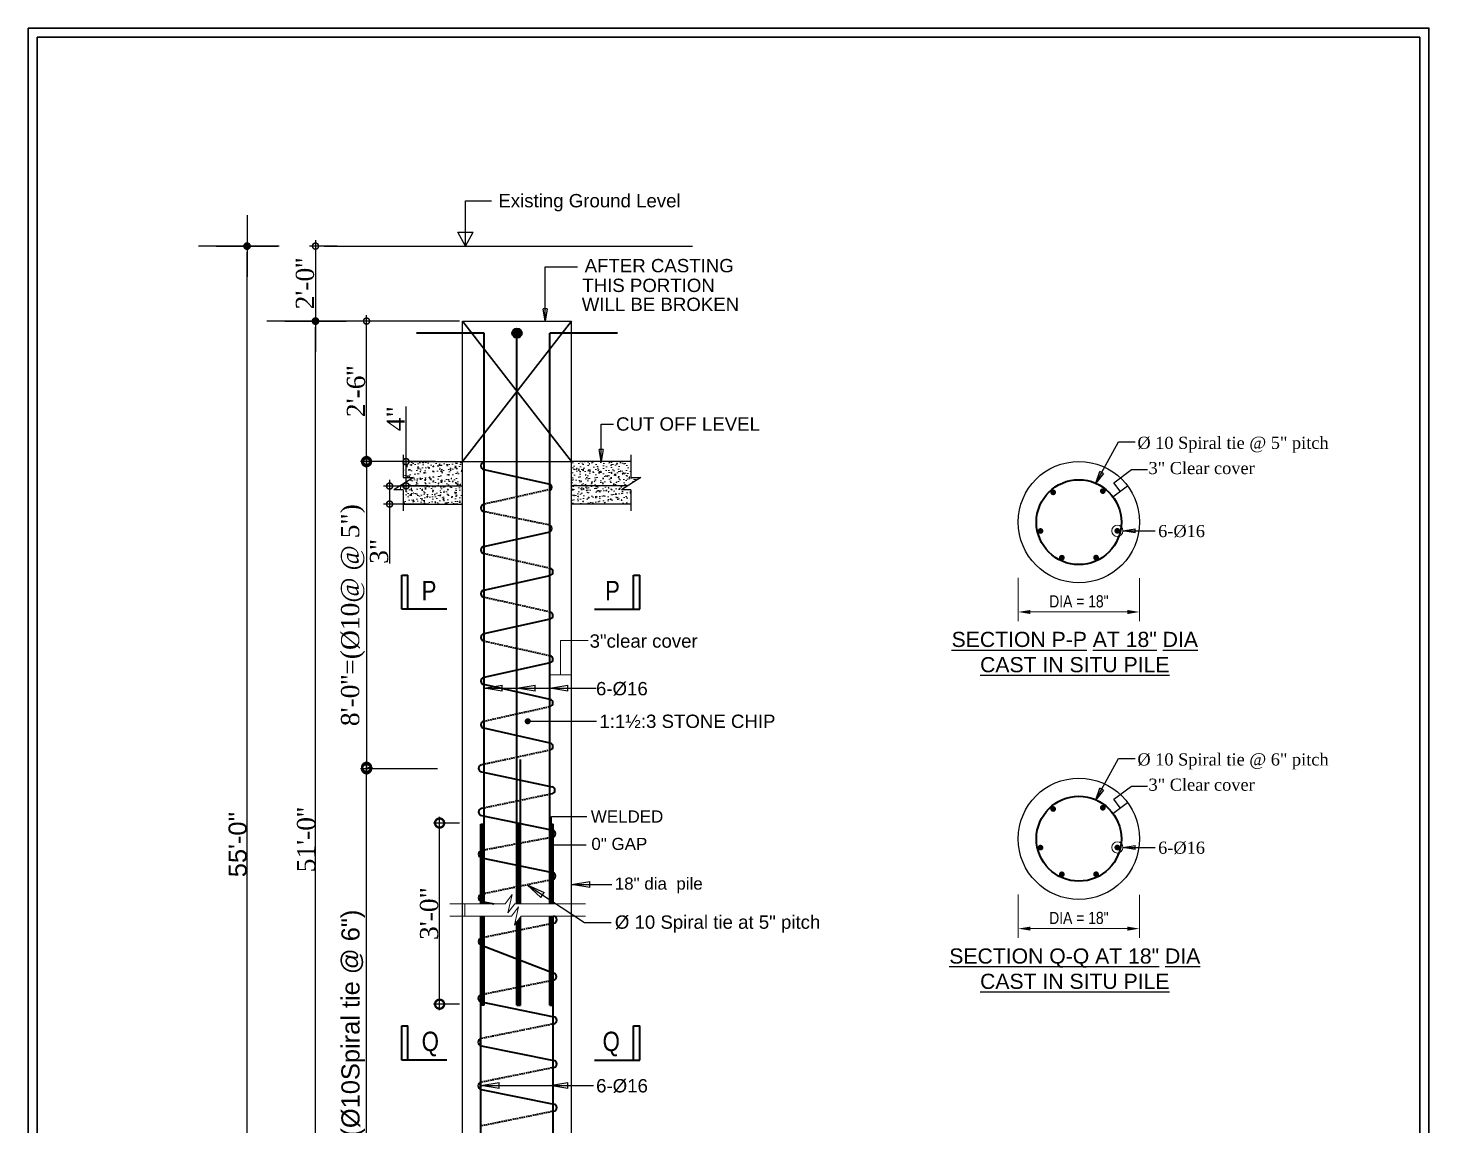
# Model space of a CAD drawing. Header units: inches. Extents: x -159432 to -126829, y -44881 to -40109.
# Drawn here: x -145300.4 to -145069.4, y -42478.7 to -42297.7 of the extents above; entities that cross this region are included whole.
import ezdxf

# ---------------------------------------------------------------- set-up
doc = ezdxf.new("R2010")
doc.units = ezdxf.units.IN
doc.header["$LTSCALE"] = 10
doc.header["$MEASUREMENT"] = 0
doc.header["$PDMODE"] = 34
doc.linetypes.add('DASHED2', pattern=[0.375, 0.25, -0.125])
doc.layers.get('0').update_dxf_attribs({"color": 140, "lineweight": 25})
doc.layers.get('Defpoints').update_dxf_attribs({"lineweight": 25})
for name, color, linetype, lineweight in [('DIM', 6, 'Continuous', 25), ('DIM-161', 7, 'Continuous', 13), ('H', 8, 'Continuous', 15), ('hatch', 141, 'Continuous', 30), ('line', 134, 'Continuous', 30), ('R', 1, 'Continuous', 30), ('rod', 167, 'Continuous', 30), ('TEXT', 6, 'Continuous', 25), ('win', 143, 'Continuous', 25), ('WIN-4', 4, 'Continuous', 13)]:
    doc.layers.add(name, color=color, linetype=linetype, lineweight=lineweight)
doc.styles.add('1-8', font='arial.ttf')
doc.styles.add('3-4', font='ARIALN.TTF')
doc.styles.add('Arial', font='times.ttf', dxfattribs={"height": 8})
doc.styles.add('ROMANS', font='romant.shx', dxfattribs={"height": 8})
doc.dimstyles.new('1-2', dxfattribs={"dimtxt": 1.5, "dimasz": 2, "dimexe": 1, "dimexo": 0.5, "dimgap": 0.2, "dimtad": 1, "dimdec": 3, "dimzin": 3, "dimdsep": 46, "dimlunit": 4, "dimtxsty": 'Arial', "dimblk": 'DOTSMALL', "dimcen": 0, "dimdle": 1, "dimclrd": 83, "dimclre": 83, "dimclrt": 154, "dimadec": 0, "dimazin": 1, "dimtfac": 1, "dimtdec": 3, "dimtofl": 0, "dimtmove": 0, "dimatfit": 3, "dimldrblk": 'CLOSED', "dimfxl": 1, "dimfrac": 2, "dimtolj": 1, "dimtzin": 0, "dimlwd": -1, "dimarcsym": 0})
doc.dimstyles.new('3-4', dxfattribs={"dimtxt": 1.5, "dimasz": 1.25, "dimexe": 1.5, "dimexo": 1, "dimgap": 0.5, "dimtad": 1, "dimdec": 4, "dimzin": 3, "dimdsep": 46, "dimlunit": 4, "dimtxsty": '3-4', "dimcen": 1, "dimdle": 4, "dimclrd": 161, "dimclre": 161, "dimclrt": 161, "dimadec": 0, "dimazin": 0, "dimtfac": 0.5, "dimtdec": 4, "dimtofl": 0, "dimtmove": 2, "dimatfit": 3, "dimfxl": 1, "dimfrac": 1, "dimtolj": 1, "dimtzin": 0, "dimlwd": 0, "dimlwe": 0, "dimarcsym": 0})
doc.dimstyles.new('STANDARD$0', dxfattribs={"dimscale": 0, "dimtxt": 12, "dimasz": 1, "dimexe": 8, "dimexo": 4, "dimgap": 0, "dimtad": 1, "dimdec": 1, "dimzin": 0, "dimdsep": 46, "dimlunit": 4, "dimtxsty": 'ROMANS', "dimblk": 'DIM', "dimcen": 1, "dimclrd": 256, "dimclrt": 256, "dimadec": 0, "dimazin": 0, "dimtfac": 0.125, "dimtdec": 1, "dimtix": 1, "dimtmove": 2, "dimatfit": 3, "dimldrblk": 'ARCHTICK', "dimfxl": 8, "dimfrac": 2, "dimtolj": 1, "dimtzin": 0, "dimlwd": -1, "dimarcsym": 0})
pattern_1 = [(50, (-3565.624, -417.0999), (1.793150457, -0.156880337), [0.1875, -2.0625]), (355, (-3565.624, -417.1), (-0.346878334, 1.880480334), [0.15, -1.65]), (100.4514, (-3565.4746, -417.113), (1.446273454, 1.723598855), [0.159350475, -1.75285528]), (46.1842, (-3565.624, -416.6), (2.66810262, -0.413797536), [0.28125, -3.09375]), (96.6356, (-3565.4017, -416.6344), (2.336656764, 2.435294677), [0.23902572, -2.6292825]), (351.1842, (-3565.624, -416.6), (2.336654863, 2.4352965), [0.225, -2.475]), (21, (-3565.374, -416.7249), (1.49226763, -1.006547227), [0.1875, -2.0625]), (326, (-3565.374, -416.725), (0.60828833, 1.812875113), [0.15, -1.65]), (71.4514, (-3565.2497, -416.8088), (2.100556571, 0.806326242), [0.159350475, -1.75285528]), (37.5, (-3565.62405, -417.0999), (0.0303996383, 0.8322346346), [0, -1.63, 0, -1.675, 0, -1.65625]), (7.5, (-3565.62405, -417.0999), (0.6576738436, 0.9860292797), [0, -0.955, 0, -1.5925, 0, -0.63125]), (327.5, (-3566.18155, -417.0999), (1.3345560904, -0.0563871793), [0, -0.625, 0, -1.95, 0, -2.5875]), (317.5, (-3566.4315, -417.0999), (1.457965423, 0.250262456), [0, -0.8125, 0, -1.295, 0, -1.8375])]

# ---------------------------------------------------------------- blocks, each defined once
blk = doc.blocks.new('_DotSmall')
at = {"color": 0, "linetype": 'ByBlock', "const_width": 0.5}
blk.add_lwpolyline([(-0.0625, 0, 1), (0.0625, 0, 1)], format="xyb", close=True, dxfattribs=at)
blk = doc.blocks.new('*D133')
at = {"layer": 'Defpoints', "color": 0, "ltscale": 10}
for p in [(-145244.89, -42419.59), (-145244.61, -42419.59), (-145237.43, -42517.03)]:
    blk.add_point(p, dxfattribs=at)
at = {"layer": 'TEXT', "color": 5, "ltscale": 10}
blk.add_line((-145244.61, -42518.03), (-145244.61, -42418.59), dxfattribs=at)
at = {"layer": 'TEXT', "color": 5, "lineweight": -2, "ltscale": 10}
for p, q in [((-145244.39, -42419.59), (-145243.61, -42419.59)), ((-145237.93, -42517.03), (-145245.61, -42517.03))]:
    blk.add_line(p, q, dxfattribs=at)
at = {"layer": 'TEXT', "color": 5, "ltscale": 10, "xscale": 3, "yscale": 3, "zscale": 3}
for p, rotation in [((-145244.61, -42419.59), 90), ((-145244.61, -42517.03), 270)]:
    blk.add_blockref('_DotSmall', p, dxfattribs=dict(at, rotation=rotation))
at = {"layer": 'TEXT', "color": 5, "ltscale": 10, "insert": (-145246.81, -42468.31), "char_height": 8, "attachment_point": 5, "rotation": 90, "style": 'Arial'}
blk.add_mtext('\\A1;{\\H0.375x;\\C256;41\\fArial|b0|i0|c238|p34;\'-\\fArial|b0|i0|c0|p34;6\\fArial|b0|i0|c238|p34;\'\'=(%%C10Spiral tie @ \\fArial|b0|i0|c0|p34;6\\fArial|b0|i0|c238|p34;")}', dxfattribs=at)
blk = doc.blocks.new('_Closed')
at = {"layer": 'win', "color": 0, "lineweight": -2}
for p, q in [((-1, 0.167), (0, 0)), ((-1, 0.167), (-1, -0.167)), ((0, 0), (-1, -0.167)), ((0, 0), (-1, 0))]:
    blk.add_line(p, q, dxfattribs=at)
blk = doc.blocks.new('DOT')
blk.add_line((-0.5, 0), (-1, 0))
at = {"const_width": 0.5}
blk.add_lwpolyline([(-0.25, 0, 1), (0.25, 0, 1)], format="xyb", close=True, dxfattribs=at)
blk = doc.blocks.new('*D135')
at = {"layer": 'Defpoints', "color": 0, "ltscale": 10}
for p in [(-145232.56, -42428.77), (-145228.78, -42428.77), (-145228.8, -42458.64)]:
    blk.add_point(p, dxfattribs=at)
at = {"layer": 'TEXT', "color": 5, "ltscale": 10}
blk.add_line((-145232.56, -42459.64), (-145232.56, -42427.77), dxfattribs=at)
at = {"layer": 'TEXT', "color": 5, "lineweight": -2, "ltscale": 10}
for p, q in [((-145229.28, -42428.77), (-145233.56, -42428.77)), ((-145229.3, -42458.64), (-145233.56, -42458.64))]:
    blk.add_line(p, q, dxfattribs=at)
at = {"layer": 'TEXT', "color": 5, "ltscale": 10, "xscale": 3, "yscale": 3, "zscale": 3}
for p, rotation in [((-145232.56, -42428.77), 90), ((-145232.56, -42458.64), 270)]:
    blk.add_blockref('_DotSmall', p, dxfattribs=dict(at, rotation=rotation))
at = {"layer": 'TEXT', "color": 5, "ltscale": 10, "insert": (-145234.28, -42443.7), "char_height": 8, "attachment_point": 5, "rotation": 90, "style": 'Arial'}
blk.add_mtext('\\A1;{\\H0.375x;3\'-0"}', dxfattribs=at)
blk = doc.blocks.new('*D116')
at = {"layer": 'Defpoints', "color": 0, "ltscale": 10}
for p in [(-145137.13, -42387.36), (-145117.13, -42387.41), (-145117.13, -42393.97)]:
    blk.add_point(p, dxfattribs=at)
at = {"layer": 'TEXT', "color": 5, "lineweight": 0, "ltscale": 10}
for p, q in [((-145137.13, -42388.36), (-145137.13, -42395.47)), ((-145117.13, -42388.41), (-145117.13, -42395.47)), ((-145135.13, -42393.97), (-145119.13, -42393.97))]:
    blk.add_line(p, q, dxfattribs=at)
at = {"layer": 'TEXT', "color": 5, "ltscale": 10}
for points in [[(-145135.13, -42393.64), (-145135.13, -42394.31), (-145137.13, -42393.97)], [(-145119.13, -42393.64), (-145119.13, -42394.31), (-145117.13, -42393.97)]]:
    blk.add_solid(points, dxfattribs=at)
at = {"layer": 'TEXT', "color": 5, "ltscale": 10, "insert": (-145127.13, -42392.23), "char_height": 1.5, "attachment_point": 5, "style": '3-4'}
blk.add_mtext('\\A1;{\\H1.333x;DIA = 18"}', dxfattribs=at)
blk = doc.blocks.new('DIM')
at = {"layer": 'DIM'}
for p, q in [((0, 5.08), (0, -5.08)), ((5.08, 0), (-5.08, 0))]:
    blk.add_line(p, q, dxfattribs=at)
at = {"layer": 'DIM', "const_width": 0.64}
blk.add_lwpolyline([(-0.32, 0, 1), (0.32, 0, 1)], format="xyb", close=True, dxfattribs=at)
blk = doc.blocks.new('*D117')
at = {"layer": 'Defpoints', "color": 0, "ltscale": 10}
for p in [(-145253.03, -42346.01), (-145228.8, -42346.01), (-145244.07, -42517.03)]:
    blk.add_point(p, dxfattribs=at)
at = {"layer": 'TEXT', "color": 0, "lineweight": -2, "ltscale": 10}
for p, q in [((-145232.8, -42346.01), (-145261.03, -42346.01)), ((-145248.07, -42517.03), (-145261.03, -42517.03))]:
    blk.add_line(p, q, dxfattribs=at)
at = {"layer": 'TEXT', "ltscale": 10}
blk.add_line((-145253.03, -42516.03), (-145253.03, -42347.01), dxfattribs=at)
for p, rotation in [((-145253.03, -42346.01), 90), ((-145253.03, -42517.03), 270)]:
    blk.add_blockref('DIM', p, dxfattribs=dict(at, rotation=rotation))
at = {"layer": 'TEXT', "ltscale": 10, "insert": (-145254.56, -42431.52), "char_height": 8, "attachment_point": 5, "rotation": 90, "style": 'ROMANS'}
blk.add_mtext("\\A1;{\\fTimes New Roman|b0|i0|c0|p18;\\H0.375x;51\\fTimes New Roman|b0|i0|c238|p18;'-0''}", dxfattribs=at)
blk = doc.blocks.new('_ArchTick')
at = {"color": 0, "linetype": 'ByBlock', "const_width": 0.15}
blk.add_lwpolyline([(-0.5, -0.5), (0.5, 0.5)], dxfattribs=at)
blk = doc.blocks.new('*D118')
at = {"layer": 'Defpoints', "color": 0, "ltscale": 10}
for p in [(-145238.56, -42369.18), (-145244.61, -42419.82), (-145232.42, -42419.82)]:
    blk.add_point(p, dxfattribs=at)
at = {"layer": 'TEXT', "color": 5, "lineweight": -2, "ltscale": 10}
for p, q in [((-145239.06, -42369.18), (-145245.61, -42369.18)), ((-145232.92, -42419.82), (-145245.61, -42419.82))]:
    blk.add_line(p, q, dxfattribs=at)
at = {"layer": 'TEXT', "color": 5, "ltscale": 10}
blk.add_line((-145244.61, -42368.18), (-145244.61, -42420.82), dxfattribs=at)
at = {"layer": 'TEXT', "color": 5, "ltscale": 10, "xscale": 3, "yscale": 3, "zscale": 3}
for p, rotation in [((-145244.61, -42369.18), 90), ((-145244.61, -42419.82), 270)]:
    blk.add_blockref('_DotSmall', p, dxfattribs=dict(at, rotation=rotation))
at = {"layer": 'TEXT', "color": 5, "ltscale": 10, "insert": (-145246.83, -42394.5), "char_height": 8, "attachment_point": 5, "rotation": 90, "style": 'Arial'}
blk.add_mtext('\\A1;{\\H0.375x;\\C256;8\'-0\'\'=(%%C10@ @ 5")}', dxfattribs=at)
blk = doc.blocks.new('*D120')
at = {"layer": 'Defpoints', "color": 0, "ltscale": 10}
for p in [(-145238.1, -42369.18), (-145232.74, -42369.18), (-145233.94, -42373.18)]:
    blk.add_point(p, dxfattribs=at)
at = {"layer": 'TEXT', "color": 5, "ltscale": 10}
for p, q in [((-145238.1, -42369.18), (-145238.1, -42360.07)), ((-145238.1, -42374.18), (-145238.1, -42369.18))]:
    blk.add_line(p, q, dxfattribs=at)
at = {"layer": 'TEXT', "color": 5, "lineweight": -2, "ltscale": 10}
for p, q in [((-145233.24, -42369.18), (-145239.1, -42369.18)), ((-145234.44, -42373.18), (-145239.1, -42373.18))]:
    blk.add_line(p, q, dxfattribs=at)
at = {"layer": 'TEXT', "color": 5, "ltscale": 10, "xscale": 2, "yscale": 2, "zscale": 2}
for p, rotation in [((-145238.1, -42369.18), 90), ((-145238.1, -42373.18), 270)]:
    blk.add_blockref('_DotSmall', p, dxfattribs=dict(at, rotation=rotation))
at = {"layer": 'TEXT', "color": 5, "ltscale": 10, "insert": (-145239.8, -42362.1), "char_height": 8, "attachment_point": 5, "rotation": 90, "style": 'Arial'}
blk.add_mtext('\\A1;{\\H0.375x;\\C256;4"}', dxfattribs=at)
blk = doc.blocks.new('*D121')
at = {"layer": 'Defpoints', "color": 0, "ltscale": 10}
for p in [(-145233.76, -42373.21), (-145240.81, -42376.18), (-145233.76, -42376.18)]:
    blk.add_point(p, dxfattribs=at)
at = {"layer": 'TEXT', "color": 5, "ltscale": 10}
for p, q in [((-145240.81, -42372.21), (-145240.81, -42376.18)), ((-145240.81, -42376.18), (-145240.81, -42385.96))]:
    blk.add_line(p, q, dxfattribs=at)
at = {"layer": 'TEXT', "color": 5, "lineweight": -2, "ltscale": 10}
for p, q in [((-145234.26, -42373.21), (-145241.81, -42373.21)), ((-145234.26, -42376.18), (-145241.81, -42376.18))]:
    blk.add_line(p, q, dxfattribs=at)
at = {"layer": 'TEXT', "color": 5, "ltscale": 10, "xscale": 2, "yscale": 2, "zscale": 2}
for p, rotation in [((-145240.81, -42373.21), 90), ((-145240.81, -42376.18), 270)]:
    blk.add_blockref('_DotSmall', p, dxfattribs=dict(at, rotation=rotation))
at = {"layer": 'TEXT', "color": 5, "ltscale": 10, "insert": (-145242.54, -42383.98), "char_height": 8, "attachment_point": 5, "rotation": 90, "style": 'Arial'}
blk.add_mtext('\\A1;{\\H0.375x;\\C256;3"}', dxfattribs=at)
blk = doc.blocks.new('*D122')
at = {"layer": 'Defpoints', "color": 0, "ltscale": 10}
for p in [(-145248.95, -42333.65), (-145253.03, -42346.01), (-145228.8, -42346.01)]:
    blk.add_point(p, dxfattribs=at)
at = {"layer": 'TEXT', "color": 5, "ltscale": 10}
blk.add_line((-145253.03, -42332.65), (-145253.03, -42347.01), dxfattribs=at)
at = {"layer": 'TEXT', "color": 5, "lineweight": -2, "ltscale": 10}
for p, q in [((-145249.45, -42333.65), (-145254.03, -42333.65)), ((-145229.3, -42346.01), (-145254.03, -42346.01))]:
    blk.add_line(p, q, dxfattribs=at)
at = {"layer": 'TEXT', "color": 5, "ltscale": 10, "xscale": 2, "yscale": 2, "zscale": 2}
for p, rotation in [((-145253.03, -42333.65), 90), ((-145253.03, -42346.01), 270)]:
    blk.add_blockref('_DotSmall', p, dxfattribs=dict(at, rotation=rotation))
at = {"layer": 'TEXT', "color": 5, "ltscale": 10, "insert": (-145254.76, -42339.83), "char_height": 8, "attachment_point": 5, "rotation": 90, "style": 'Arial'}
blk.add_mtext("\\A1;{\\H0.375x;\\C256;2'-0''}", dxfattribs=at)
blk = doc.blocks.new('*D123')
at = {"layer": 'Defpoints', "color": 0, "ltscale": 10}
for p in [(-145264.32, -42333.65), (-145255.03, -42333.65), (-145255.03, -42530.97)]:
    blk.add_point(p, dxfattribs=at)
at = {"layer": 'TEXT', "color": 0, "lineweight": -2, "ltscale": 10}
for p, q in [((-145259.03, -42333.65), (-145272.32, -42333.65)), ((-145259.03, -42530.97), (-145272.32, -42530.97))]:
    blk.add_line(p, q, dxfattribs=at)
at = {"layer": 'TEXT', "ltscale": 10}
blk.add_line((-145264.32, -42529.97), (-145264.32, -42334.65), dxfattribs=at)
for p, rotation in [((-145264.32, -42333.65), 90), ((-145264.32, -42530.97), 270)]:
    blk.add_blockref('DIM', p, dxfattribs=dict(at, rotation=rotation))
at = {"layer": 'TEXT', "ltscale": 10, "insert": (-145265.85, -42432.31), "char_height": 8, "attachment_point": 5, "rotation": 90, "style": 'ROMANS'}
blk.add_mtext("\\A1;{\\fArial|b0|i0|c0|p34;\\H0.375x;55\\fArial|b0|i0|c238|p34;'-0''}", dxfattribs=at)
blk = doc.blocks.new('*D124')
at = {"layer": 'Defpoints', "color": 0, "ltscale": 10}
for p in [(-145244.61, -42346.01), (-145228.8, -42346.01), (-145238.56, -42369.18)]:
    blk.add_point(p, dxfattribs=at)
at = {"layer": 'TEXT', "color": 5, "lineweight": -2, "ltscale": 10}
for p, q in [((-145229.3, -42346.01), (-145245.61, -42346.01)), ((-145239.06, -42369.18), (-145245.61, -42369.18))]:
    blk.add_line(p, q, dxfattribs=at)
at = {"layer": 'TEXT', "color": 5, "ltscale": 10}
blk.add_line((-145244.61, -42370.18), (-145244.61, -42345.01), dxfattribs=at)
at = {"layer": 'TEXT', "color": 5, "ltscale": 10, "xscale": 2, "yscale": 2, "zscale": 2}
for p, rotation in [((-145244.61, -42346.01), 90), ((-145244.61, -42369.18), 270)]:
    blk.add_blockref('_DotSmall', p, dxfattribs=dict(at, rotation=rotation))
at = {"layer": 'TEXT', "color": 5, "ltscale": 10, "insert": (-145246.34, -42357.6), "char_height": 8, "attachment_point": 5, "rotation": 90, "style": 'Arial'}
blk.add_mtext("\\A1;{\\H0.375x;\\C256;2'-6''}", dxfattribs=at)
blk = doc.blocks.new('*D152')
at = {"layer": 'Defpoints', "color": 0, "ltscale": 10}
for p in [(-145137.13, -42439.56), (-145117.13, -42439.61), (-145117.13, -42446.18)]:
    blk.add_point(p, dxfattribs=at)
at = {"layer": 'TEXT', "color": 5, "lineweight": 0, "ltscale": 10}
for p, q in [((-145137.13, -42440.56), (-145137.13, -42447.68)), ((-145117.13, -42440.61), (-145117.13, -42447.68)), ((-145135.13, -42446.18), (-145119.13, -42446.18))]:
    blk.add_line(p, q, dxfattribs=at)
at = {"layer": 'TEXT', "color": 5, "ltscale": 10}
for points in [[(-145135.13, -42445.85), (-145135.13, -42446.51), (-145137.13, -42446.18)], [(-145119.13, -42445.85), (-145119.13, -42446.51), (-145117.13, -42446.18)]]:
    blk.add_solid(points, dxfattribs=at)
at = {"layer": 'TEXT', "color": 5, "ltscale": 10, "insert": (-145127.13, -42444.43), "char_height": 1.5, "attachment_point": 5, "style": '3-4'}
blk.add_mtext('\\A1;{\\H1.333x;DIA = 18"}', dxfattribs=at)

msp = doc.modelspace()

# ---------------------------------------------------------------- hatches: boundary and pattern name
at = {"layer": 'DIM-161', "lineweight": 0, "ltscale": 10}
h = msp.add_hatch(dxfattribs=at)
h.set_pattern_fill('AR-CONC', color=256, scale=0.25, style=0)
h.set_pattern_definition(pattern_1)
h.paths.add_polyline_path([(-145228.79855, -42373.17902), (-145228.79855, -42369.17902), (-145238.5568, -42369.17902), (-145238.5568, -42371.77174), (-145236.88967, -42371.77174), (-145239.08177, -42373.17902)])
h = msp.add_hatch(dxfattribs=at)
h.set_pattern_fill('AR-CONC', color=256, scale=0.25, style=0)
h.set_pattern_definition(pattern_1)
h.paths.add_polyline_path([(-145210.79855, -42369.17902), (-145210.79855, -42373.17902), (-145201.55682, -42373.17902), (-145199.36472, -42371.77174), (-145201.03185, -42371.77174), (-145201.03185, -42369.17902)])
h = msp.add_hatch(dxfattribs=at)
h.set_pattern_fill('AR-CONC', color=256, scale=0.25, style=0)
h.set_pattern_definition(pattern_1)
h.paths.add_polyline_path([(-145239.08177, -42373.17902), (-145240.08854, -42373.82534), (-145238.5568, -42373.82534), (-145238.5568, -42376.17902), (-145228.79855, -42376.17902), (-145228.79855, -42373.17902)])
h = msp.add_hatch(dxfattribs=at)
h.set_pattern_fill('AR-CONC', color=256, scale=0.25, style=0)
h.set_pattern_definition([(50, (-221063.3772, -11982.927), (1.793150457, -0.156880337), [0.1875, -2.0625]), (355, (-221063.3772, -11982.927), (-0.346878334, 1.880480334), [0.15, -1.65]), (100.4514, (-221063.2278, -11982.94), (1.446273454, 1.723598855), [0.159350475, -1.75285528]), (46.1842, (-221063.3772, -11982.427), (2.66810262, -0.413797536), [0.28125, -3.09375]), (96.6356, (-221063.1548, -11982.4614), (2.33665676, 2.43529468), [0.23902572, -2.6292825]), (351.1842, (-221063.3772, -11982.427), (2.33665486, 2.4352965), [0.225, -2.475]), (21, (-221063.1272, -11982.552), (1.49226763, -1.006547227), [0.1875, -2.0625]), (326, (-221063.1272, -11982.552), (0.60828833, 1.812875113), [0.15, -1.65]), (71.4514, (-221063.0028, -11982.6358), (2.10055657, 0.80632624), [0.159350475, -1.75285528]), (37.5, (-221063.3772, -11982.92695), (0.0303996383, 0.8322346346), [0, -1.63, 0, -1.675, 0, -1.65625]), (7.5, (-221063.3772, -11982.92695), (0.657673844, 0.98602928), [0, -0.955, 0, -1.5925, 0, -0.63125]), (327.5, (-221063.9347, -11982.92695), (1.3345560904, -0.0563871793), [0, -0.625, 0, -1.95, 0, -2.5875]), (317.5, (-221064.1847, -11982.927), (1.457965423, 0.250262456), [0, -0.8125, 0, -1.295, 0, -1.8375])])
h.paths.add_polyline_path([(-145201.03185, -42376.17902), (-145201.03185, -42373.82534), (-145202.56359, -42373.82534), (-145201.55682, -42373.17902), (-145210.79855, -42373.17902), (-145210.79855, -42376.17902)])
at = {"layer": 'H'}
h = msp.add_hatch(dxfattribs=at)
h.set_pattern_fill('ANSI31', color=256, style=0)
h.set_pattern_definition([(135, (-77934.62919, -15255.11938), (0.08838834765, 0.08838834765), [])])
h.paths.add_polyline_path([(-145225.74926, -42431.12748), (-145225.19855, -42431.02384), (-145225.19855, -42437.0327), (-145225.74926, -42436.92906)])
h.paths.add_polyline_path([(-145225.74926, -42429.72612), (-145225.19855, -42429.82976), (-145225.19855, -42431.02384), (-145225.74926, -42431.12748)])
h.paths.add_polyline_path([(-145225.74926, -42428.94396), (-145225.19855, -42428.94396), (-145225.19855, -42429.82976), (-145225.74926, -42429.72612)])
h.paths.add_polyline_path([(-145225.74926, -42436.92906), (-145225.19855, -42437.0327), (-145225.19855, -42438.22678), (-145225.74926, -42438.33042)])
h.paths.add_polyline_path([(-145225.74926, -42445.25847), (-145225.19855, -42445.15483), (-145225.19855, -42451.16369), (-145225.74926, -42451.06005)])
h.paths.add_polyline_path([(-145225.74926, -42451.06005), (-145225.19855, -42451.16369), (-145225.19855, -42452.35777), (-145225.74926, -42452.46141)])
h.paths.add_polyline_path([(-145225.74926, -42452.46141), (-145225.19855, -42452.35777), (-145225.19855, -42458.36663), (-145225.74926, -42458.26299)])
h.paths.add_polyline_path([(-145225.19855, -42458.8141), (-145225.74926, -42458.8141), (-145225.74926, -42458.26299), (-145225.19855, -42458.36663)])
h.paths.add_polyline_path([(-145225.74926, -42442.10278), (-145225.19855, -42442.10278), (-145225.19855, -42438.22678), (-145225.74926, -42438.33042)])
h.paths.add_polyline_path([(-145225.19855, -42444.10337), (-145225.74926, -42444.10337), (-145225.74926, -42445.25847), (-145225.19855, -42445.15483)])
h = msp.add_hatch(dxfattribs=at)
h.set_pattern_fill('ANSI31', color=256, style=0)
h.set_pattern_definition([(45, (-212523.16792, -15255.11938), (-0.08838834765, 0.08838834765), [])])
h.paths.add_polyline_path([(-145219.24785, -42431.12748), (-145219.79855, -42431.02384), (-145219.79855, -42437.0327), (-145219.24785, -42436.92906)])
h.paths.add_polyline_path([(-145219.24785, -42429.72612), (-145219.79855, -42429.82976), (-145219.79855, -42431.02384), (-145219.24785, -42431.12748)])
h.paths.add_polyline_path([(-145219.24785, -42428.94396), (-145219.79855, -42428.94396), (-145219.79855, -42429.82976), (-145219.24785, -42429.72612)])
h.paths.add_polyline_path([(-145219.24785, -42436.92906), (-145219.79855, -42437.0327), (-145219.79855, -42438.22678), (-145219.24785, -42438.33042)])
h.paths.add_polyline_path([(-145219.24785, -42451.06005), (-145219.79855, -42451.16369), (-145219.79855, -42452.35777), (-145219.24785, -42452.46141)])
h.paths.add_polyline_path([(-145219.24785, -42452.46141), (-145219.79855, -42452.35777), (-145219.79855, -42458.36663), (-145219.24785, -42458.26299)])
h.paths.add_polyline_path([(-145219.79855, -42458.8141), (-145219.24785, -42458.8141), (-145219.24785, -42458.26299), (-145219.79855, -42458.36663)])
h.paths.add_polyline_path([(-145219.79855, -42442.10278), (-145219.24785, -42442.10278), (-145219.24785, -42438.33042), (-145219.79855, -42438.22678)])
h.paths.add_polyline_path([(-145219.24785, -42446.41243), (-145219.79855, -42446.52448), (-145219.79855, -42451.16369), (-145219.24785, -42451.06005)])
h = msp.add_hatch(dxfattribs=at)
h.set_pattern_fill('ANSI31', color=256, style=0)
h.set_pattern_definition([(45, (-212517.76792, -15255.11938), (-0.08838834765, 0.08838834765), [])])
h.paths.add_polyline_path([(-145213.84785, -42431.12748), (-145214.39855, -42431.02384), (-145214.39855, -42437.0327), (-145213.84785, -42436.92906)])
h.paths.add_polyline_path([(-145213.84785, -42429.72612), (-145214.39855, -42429.82976), (-145214.39855, -42431.02384), (-145213.84785, -42431.12748)])
h.paths.add_polyline_path([(-145213.84785, -42428.94396), (-145214.39855, -42428.94396), (-145214.39855, -42429.82976), (-145213.84785, -42429.72612)])
h.paths.add_polyline_path([(-145213.84785, -42436.92906), (-145214.39855, -42437.0327), (-145214.39855, -42438.22678), (-145213.84785, -42438.33042)])
h.paths.add_polyline_path([(-145213.84785, -42445.25847), (-145214.39855, -42445.15483), (-145214.39855, -42451.16369), (-145213.84785, -42451.06005)])
h.paths.add_polyline_path([(-145213.84785, -42451.06005), (-145214.39855, -42451.16369), (-145214.39855, -42452.35777), (-145213.84785, -42452.46141)])
h.paths.add_polyline_path([(-145213.84785, -42452.46141), (-145214.39855, -42452.35777), (-145214.39855, -42458.36663), (-145213.84785, -42458.26299)])
h.paths.add_polyline_path([(-145214.39855, -42458.8141), (-145213.84785, -42458.8141), (-145213.84785, -42458.26299), (-145214.39855, -42458.36663)])
h.paths.add_polyline_path([(-145214.39855, -42442.10278), (-145213.84785, -42442.10278), (-145213.84785, -42438.33042), (-145214.39855, -42438.22678)])
h.paths.add_polyline_path([(-145213.84785, -42444.10337), (-145214.39855, -42444.10337), (-145214.39855, -42445.15483), (-145213.84785, -42445.25847)])
h = msp.add_hatch(dxfattribs=at)
h.set_pattern_fill('ANSI31', color=256, style=0)
h.set_pattern_definition([(45, (-227398.95385, -11982.92695), (-0.08838834765, 0.08838834765), [])])
h.paths.add_polyline_path([(-145219.24659, -42444.29246), (-145219.79855, -42445.03012), (-145219.79855, -42446.52448), (-145219.24659, -42446.41218)])
at = {"layer": 'rod', "lineweight": 35, "ltscale": 5}
msp.add_hatch(color=256, dxfattribs=at).paths.add_polyline_path([(-145220.57139, -42348.00595, 1), (-145219.02571, -42348.00595, 1)])

# ---------------------------------------------------------------- linework, layer by layer
at = {"layer": 'DIM-161', "lineweight": 0}
for p, q in [((-145212.59855, -42404.34499), (-145212.59855, -42398.6882)), ((-145212.59855, -42398.6882), (-145208.06479, -42398.6882)), ((-145210.79855, -42404.34499), (-145214.39855, -42404.34499))]:
    msp.add_line(p, q, dxfattribs=at)
at = {"layer": 'DIM-161', "lineweight": 0, "ltscale": 10}
msp.add_line((-145228.38277, -42442.10278), (-145228.38277, -42444.10337), dxfattribs=at)
at = {"layer": 'hatch', "ltscale": 10}
for p, q in [((-145228.79855, -42369.17902), (-145210.79855, -42346.0121)), ((-145228.79855, -42346.0121), (-145210.79855, -42369.17902))]:
    msp.add_line(p, q, dxfattribs=at)
at = {"layer": 'line', "linetype": 'Continuous', "lineweight": 25, "ltscale": 0.3}
for p, q in [((-145251.59229, -42333.65036), (-145190.82707, -42333.65036)), ((-145238.5568, -42368.05715), (-145238.5568, -42371.77174)), ((-145201.03185, -42368.05715), (-145201.03185, -42371.77174)), ((-145238.5568, -42369.17902), (-145228.79855, -42369.17902)), ((-145228.79855, -42455.25148), (-145228.79855, -42369.17902)), ((-145210.79855, -42472.02713), (-145210.79855, -42369.17902)), ((-145201.04031, -42369.17902), (-145210.79855, -42369.17902)), ((-145236.88967, -42371.77174), (-145240.08854, -42373.82534)), ((-145238.5568, -42371.77174), (-145236.88967, -42371.77174)), ((-145199.36472, -42371.77174), (-145202.56359, -42373.82534)), ((-145201.03185, -42371.77174), (-145199.36472, -42371.77174)), ((-145238.5568, -42373.82534), (-145240.08854, -42373.82534)), ((-145239.08177, -42373.17902), (-145228.79855, -42373.17902)), ((-145238.5568, -42373.82534), (-145238.5568, -42377.30672)), ((-145201.55682, -42373.17902), (-145210.79855, -42373.17902)), ((-145201.03185, -42373.82534), (-145202.56359, -42373.82534)), ((-145201.03185, -42373.82534), (-145201.03185, -42377.30672)), ((-145238.5568, -42376.17902), (-145228.79855, -42376.17902)), ((-145201.04031, -42376.17902), (-145210.79855, -42376.17902)), ((-145228.79855, -42518.10916), (-145228.79855, -42455.25148)), ((-145210.79855, -42518.10916), (-145210.79855, -42455.25148))]:
    msp.add_line(p, q, dxfattribs=at)
at = {"layer": 'line', "linetype": 'Continuous', "lineweight": 25, "ltscale": 350}
for p, q in [((-145228.79855, -42346.0121), (-145210.79855, -42346.0121)), ((-145228.79855, -42369.17902), (-145228.79855, -42346.0121)), ((-145210.79855, -42369.17902), (-145210.79855, -42346.0121)), ((-145228.79855, -42369.17902), (-145210.79855, -42369.17902))]:
    msp.add_line(p, q, dxfattribs=at)
at = {"layer": 'line'}
msp.add_lwpolyline([(-145300.44193, -42297.68965), (-145300.44193, -42613.58871), (-145069.38949, -42613.58871), (-145069.38949, -42297.68965)], close=True, dxfattribs=at)
msp.add_lwpolyline([(-145070.90841, -42591.24246), (-145070.90841, -42299.20858), (-145298.923, -42299.20858), (-145298.923, -42591.24246)], dxfattribs=at)
at = {"layer": 'line', "linetype": 'Continuous', "lineweight": 25, "ltscale": 0.3}
for centre in [(-145127.12791, -42379.15685), (-145127.12791, -42431.36165)]:
    msp.add_circle(centre, 10, dxfattribs=at)
at = {"layer": 'R', "lineweight": 35, "ltscale": 0.3}
for centre in [(-145127.12791, -42379.15685), (-145127.12791, -42431.36165)]:
    msp.add_circle(centre, 7, dxfattribs=at)
at = {"layer": 'rod', "lineweight": 35, "ltscale": 5}
for p, q in [((-145225.19855, -42348.00595), (-145236.35548, -42348.00595)), ((-145225.19855, -42442.10278), (-145225.19855, -42348.00595)), ((-145219.79855, -42442.10278), (-145219.79855, -42348.77879)), ((-145214.39855, -42442.10278), (-145214.39855, -42348.00595)), ((-145203.24163, -42348.00595), (-145214.39855, -42348.00595)), ((-145225.29014, -42370.45248), (-145214.3269, -42372.88831)), ((-145225.29014, -42383.17182), (-145214.3269, -42380.73599)), ((-145225.29014, -42390.37476), (-145214.3269, -42387.93893)), ((-145214.3269, -42395.14188), (-145225.29014, -42397.57771)), ((-145214.39855, -42395.15682), (-145214.3269, -42395.14482)), ((-145214.3269, -42402.34482), (-145225.29014, -42404.78065)), ((-145214.3269, -42408.38065), (-145225.29014, -42405.94482)), ((-145214.3269, -42415.58359), (-145225.29014, -42413.14776)), ((-145214.39855, -42415.56864), (-145214.3269, -42415.58065)), ((-145219.2282, -42442.10278), (-145219.2282, -42418.2843)), ((-145225.67679, -42420.3507), (-145214.00238, -42422.78653)), ((-145225.67679, -42427.55364), (-145213.87672, -42429.94239)), ((-145225.74926, -42442.10278), (-145225.74926, -42428.94396)), ((-145225.74926, -42428.94396), (-145225.19855, -42428.94396)), ((-145219.79855, -42428.94396), (-145219.2282, -42428.94396)), ((-145214.39855, -42428.94396), (-145213.82889, -42428.94396)), ((-145213.82889, -42442.10278), (-145213.82889, -42428.94396)), ((-145225.67679, -42434.48169), (-145213.91608, -42436.91752)), ((-145225.67679, -42441.68463), (-145223.62161, -42442.10278)), ((-145225.74926, -42517.02713), (-145225.74926, -42444.10337)), ((-145225.19855, -42458.82412), (-145225.19855, -42444.10337)), ((-145219.24659, -42458.82412), (-145219.24659, -42444.29246)), ((-145214.39855, -42458.82412), (-145214.39855, -42444.10337)), ((-145213.82889, -42517.02713), (-145213.82889, -42444.10337)), ((-145213.78869, -42444.10337), (-145213.70471, -42444.12046)), ((-145219.79855, -42458.82412), (-145219.79855, -42445.03012)), ((-145225.67679, -42448.88757), (-145213.82384, -42453.49398)), ((-145225.19855, -42458.82412), (-145225.74926, -42458.82412)), ((-145225.7282, -42458.27417), (-145213.70453, -42460.71)), ((-145219.79855, -42458.82412), (-145219.2282, -42458.82412)), ((-145214.39855, -42458.82412), (-145213.82889, -42458.82412)), ((-145225.7282, -42465.47711), (-145213.70453, -42467.91294)), ((-145225.7282, -42472.68006), (-145213.70453, -42475.11589))]:
    msp.add_line(p, q, dxfattribs=at)
at = {"layer": 'rod', "linetype": 'DASHED2', "lineweight": 35, "ltscale": 0.1}
for p, q in [((-145214.3269, -42373.77759), (-145225.29014, -42376.21342)), ((-145214.51096, -42379.62418), (-145225.29014, -42377.41089)), ((-145214.3269, -42386.77476), (-145225.29014, -42384.33893)), ((-145214.3269, -42393.97771), (-145225.29014, -42391.54188)), ((-145225.29014, -42398.74482), (-145214.3269, -42401.18065)), ((-145225.29014, -42411.98065), (-145214.3269, -42409.54482)), ((-145214.3269, -42416.74776), (-145225.67679, -42419.18359)), ((-145214.00238, -42423.9507), (-145225.67679, -42426.38653)), ((-145213.89639, -42431.10129), (-145225.67679, -42433.31458)), ((-145213.91608, -42438.08169), (-145225.67679, -42440.51752)), ((-145213.70471, -42445.28463), (-145225.67679, -42447.72046)), ((-145213.70453, -42454.67123), (-145225.7282, -42457.10706)), ((-145213.70453, -42461.87417), (-145225.7282, -42464.31)), ((-145213.70453, -42469.07711), (-145225.7282, -42471.51294)), ((-145213.70453, -42476.28006), (-145225.7282, -42478.71589))]:
    msp.add_line(p, q, dxfattribs=at)
at = {"layer": 'rod', "linetype": 'Continuous', "lineweight": 35}
for p, q in [((-145238.78917, -42393.51628), (-145238.78917, -42387.89071)), ((-145238.78917, -42387.89071), (-145237.7836, -42387.89071)), ((-145237.7836, -42393.51628), (-145237.7836, -42387.89071)), ((-145200.56877, -42393.51628), (-145200.56877, -42387.89071)), ((-145200.56877, -42387.89071), (-145199.56321, -42387.89071)), ((-145199.56321, -42393.51628), (-145199.56321, -42387.89071)), ((-145231.3482, -42393.51628), (-145238.78917, -42393.51628)), ((-145207.00417, -42393.51628), (-145199.56321, -42393.51628)), ((-145238.78917, -42467.85118), (-145238.78917, -42462.22561)), ((-145238.78917, -42462.22561), (-145237.7836, -42462.22561)), ((-145237.7836, -42467.85118), (-145237.7836, -42462.22561)), ((-145200.56877, -42467.85118), (-145200.56877, -42462.22561)), ((-145200.56877, -42462.22561), (-145199.56321, -42462.22561)), ((-145199.56321, -42467.85118), (-145199.56321, -42462.22561)), ((-145231.3482, -42467.85118), (-145238.78917, -42467.85118)), ((-145207.00417, -42467.85118), (-145199.56321, -42467.85118))]:
    msp.add_line(p, q, dxfattribs=at)
at = {"layer": 'rod', "lineweight": 35, "const_width": 0.4722}
for points in [[(-145131.36738, -42374.48386, 1), (-145131.36738, -42374.01166, 1)], [(-145123.36268, -42374.18899, 1), (-145122.9935, -42373.89457, 1)], [(-145133.23165, -42380.56435, 1), (-145133.69201, -42380.66942, 1)], [(-145121.01794, -42380.53704, 1), (-145120.55758, -42380.64212, 1)], [(-145129.8331, -42384.8065, 1), (-145130.03798, -42385.23194, 1)], [(-145124.39749, -42384.79435, 1), (-145124.19261, -42385.21979, 1)], [(-145123.36268, -42426.39378, 1), (-145122.9935, -42426.09937, 1)], [(-145131.36738, -42426.68866, 1), (-145131.36738, -42426.21646, 1)], [(-145133.23165, -42432.76915, 1), (-145133.69201, -42432.87422, 1)], [(-145121.01794, -42432.74184, 1), (-145120.55758, -42432.84692, 1)], [(-145129.8331, -42437.0113, 1), (-145130.03798, -42437.43674, 1)], [(-145124.39749, -42436.99915, 1), (-145124.19261, -42437.42459, 1)]]:
    msp.add_lwpolyline(points, format="xyb", close=True, dxfattribs=at)
at = {"layer": 'rod', "lineweight": 35, "ltscale": 5}
msp.add_circle((-145219.79855, -42348.00595), 0.77284, dxfattribs=at)
for centre, start, end in [((-145225.14462, -42369.8704), 104.0362435, 255.9637565), ((-145214.65648, -42373.41804), 284.0362435, 75.9637565), ((-145225.14462, -42376.82586), 104.0362435, 255.9637565), ((-145214.65648, -42380.20626), 284.0362435, 75.9637565), ((-145225.14462, -42383.75391), 104.0362435, 255.9637565), ((-145214.47242, -42387.35685), 284.0362435, 75.9637565), ((-145225.14462, -42390.95685), 104.0362435, 255.9637565), ((-145214.47242, -42394.55979), 284.0362435, 75.9637565), ((-145225.14462, -42398.16273), 104.0362435, 255.9637565), ((-145214.47242, -42401.76273), 284.0362435, 75.9637565), ((-145225.14462, -42405.36273), 104.0362435, 255.9637565), ((-145214.47242, -42408.96273), 284.0362435, 75.9637565), ((-145225.14462, -42412.56273), 104.0362435, 255.9637565), ((-145214.47242, -42416.16567), 284.0362435, 75.9637565), ((-145225.53127, -42419.76862), 104.0362435, 255.9637565), ((-145214.1479, -42423.36862), 284.0362435, 75.9637565), ((-145225.53127, -42426.97156), 104.0362435, 255.9637565), ((-145214.04191, -42430.5192), 284.0362435, 75.9637565), ((-145225.53127, -42433.8996), 104.0362435, 255.9637565), ((-145214.0616, -42437.4996), 284.0362435, 75.9637565), ((-145225.53127, -42441.10255), 104.0362435, 255.9637565), ((-145213.85024, -42444.70255), 284.0362435, 75.9637565), ((-145225.53127, -42448.30549), 104.0362435, 255.9637565), ((-145213.89771, -42454.08955), 284.0362435, 75.9637565), ((-145225.58268, -42457.69209), 104.0362435, 255.9637565), ((-145213.85005, -42461.29209), 284.0362435, 75.9637565), ((-145225.58268, -42464.89503), 104.0362435, 255.9637565), ((-145213.85005, -42468.49503), 284.0362435, 75.9637565), ((-145225.58268, -42472.09797), 104.0362435, 255.9637565), ((-145213.85005, -42475.69797), 284.0362435, 75.9637565)]:
    msp.add_arc(centre, 0.6, start, end, dxfattribs=at)
at = {"layer": 'TEXT', "ltscale": 10}
for p, q in [((-145228.29787, -42333.65036), (-145228.29787, -42326.19539)), ((-145228.29787, -42326.19539), (-145223.99406, -42326.19539)), ((-145228.29787, -42333.65036), (-145229.57072, -42331.35259)), ((-145229.57072, -42331.35259), (-145227.02501, -42331.35259)), ((-145228.29787, -42333.65036), (-145227.02501, -42331.35259)), ((-145121.37366, -42372.65659), (-145118.47734, -42370.49349)), ((-145120.31761, -42374.07062), (-145121.37366, -42372.65659)), ((-145118.47734, -42370.49349), (-145115.83912, -42370.49349)), ((-145121.51943, -42374.96819), (-145119.11579, -42373.17305)), ((-145121.37366, -42424.86139), (-145118.47734, -42422.69829)), ((-145118.47734, -42422.69829), (-145115.83912, -42422.69829)), ((-145121.51943, -42427.17299), (-145119.11579, -42425.37785)), ((-145120.31761, -42426.27542), (-145121.37366, -42424.86139))]:
    msp.add_line(p, q, dxfattribs=at)
at = {"layer": 'TEXT', "lineweight": 0}
for centre in [(-145120.78776, -42380.58958), (-145120.78776, -42432.79438)]:
    msp.add_circle(centre, 0.93186, dxfattribs=at)
at = {"layer": 'WIN-4', "ltscale": 5}
for p, q in [((-145221.77481, -42442.10278), (-145220.59542, -42440.56061)), ((-145220.59542, -42440.56061), (-145221.28556, -42443.59605)), ((-145221.77481, -42442.10278), (-145230.90084, -42442.10278)), ((-145220.71172, -42444.10337), (-145230.90084, -42444.10337)), ((-145221.28556, -42443.59605), (-145220.1682, -42442.10278)), ((-145220.71172, -42444.10337), (-145219.53233, -42442.5612)), ((-145219.53233, -42442.5612), (-145220.22246, -42445.59664)), ((-145220.22246, -42445.59664), (-145219.1051, -42444.10337)), ((-145208.48601, -42442.10278), (-145220.1682, -42442.10278)), ((-145208.48601, -42444.10337), (-145219.1051, -42444.10337))]:
    msp.add_line(p, q, dxfattribs=at)

# ---------------------------------------------------------------- texts
at = {"layer": 'TEXT', "lineweight": -2, "style": '1-8'}
for s, p in [('AFTER CASTING ', (-145208.64022, -42337.96526)), ('THIS PORTION ', (-145209.02939, -42341.21499)), (' WILL BE BROKEN', (-145209.97166, -42344.34487)), ('CUT OFF LEVEL', (-145203.46207, -42364.07715)), ('3"clear cover ', (-145207.82187, -42399.85887)), ('6-%%C16', (-145206.77069, -42407.70927)), ('1:1½:3 STONE CHIP ', (-145206.20589, -42413.09631)), ('%%C 10 Spiral tie at 5" pitch ', (-145203.65884, -42446.20417)), ('6-%%C16', (-145206.75261, -42473.18667))]:
    msp.add_text(s, height=2.2, dxfattribs=at).set_placement(p)
at = {"layer": 'TEXT', "ltscale": 10, "style": 'Arial'}
for s, p in [('%%C 10 Spiral tie @ 5" pitch ', (-145117.47737, -42367.07583)), ('3" Clear cover', (-145115.64018, -42371.23963)), ('6-%%C16', (-145114.05423, -42381.62571)), ('%%C 10 Spiral tie @ 6" pitch ', (-145117.47737, -42419.28063)), ('3" Clear cover', (-145115.64018, -42423.44443)), ('6-%%C16', (-145114.05423, -42433.8305))]:
    msp.add_text(s, height=2, dxfattribs=at).set_placement(p)
at = {"layer": 'TEXT', "lineweight": -2, "style": '1-8'}
for s, insert, char_height, attachment_point in [('\\A1;Existing Ground Level', (-145207.84111, -42325.05361), 2.2, 2), ('{\\fArial Narrow|b0|i0|c0|p34;P}', (-145235.52386, -42388.83775), 3.2, 1), ('{\\fArial Narrow|b0|i0|c0|p34;P}', (-145202.82851, -42388.83775), 3.2, 3), ('{\\fArial Narrow|b0|i0|c0|p34;Q}', (-145235.52386, -42463.17265), 3.2, 1), ('{\\fArial Narrow|b0|i0|c0|p34;Q}', (-145202.82851, -42463.17265), 3.2, 3)]:
    msp.add_mtext(s, dxfattribs=dict(at, insert=insert, char_height=char_height, attachment_point=attachment_point))
at = {"layer": 'TEXT', "char_height": 2.5, "attachment_point": 2, "style": '1-8'}
for s, insert in [('{\\fArial|b0|i0|c238|p34;\\LSECTION \\fArial|b0|i0|c0|p34;P\\fArial|b0|i0|c238|p34;-\\fArial|b0|i0|c0|p34;P\\fArial|b0|i0|c238|p34; AT \\fArial|b0|i0|c0|p34;18\\fArial|b0|i0|c238|p34;" DIA\\PCAST IN SITU PILE}', (-145127.80474, -42397.2417)), ('{\\fArial|b0|i0|c238|p34;\\LSECTION Q-Q AT \\fArial|b0|i0|c0|p34;18\\fArial|b0|i0|c238|p34;" DIA\\PCAST IN SITU PILE}', (-145127.80474, -42449.4465))]:
    msp.add_mtext(s, dxfattribs=dict(at, insert=insert))
at = {"layer": 'TEXT', "ltscale": 10, "char_height": 2, "attachment_point": 1, "style": 'Arial'}
for s, insert in [('{\\fArial|b0|i0|c0|p34;WELDED}', (-145207.6211, -42426.69286)), ('{\\fArial|b0|i0|c0|p34;0" GAP}', (-145207.53278, -42431.20958)), ('{\\fArial|b0|i0|c0|p34;18" dia  pile }', (-145203.67066, -42437.75162))]:
    msp.add_mtext(s, dxfattribs=dict(at, insert=insert))

# ---------------------------------------------------------------- dimensions: what is measured, and where the dimension line sits
at = {"layer": 'TEXT', "ltscale": 10}
for base, p1, p2, angle, text, dimstyle, override, picture, middle in [((-145264.31657, -42333.65036), (-145255.03439, -42530.97458), (-145255.03439, -42333.65036), 90, "{\\fArial|b0|i0|c0|p34;\\H0.375x;55\\fArial|b0|i0|c238|p34;'-0''}", 'STANDARD$0', {"dimscale": 1, "dimfxl": 10, "dimarcsym": 1}, '*D123', (-145265.84829, -42432.31247)), ((-145253.03439, -42346.0121), (-145248.95385, -42333.65036), (-145228.79855, -42346.0121), 270, "{\\H0.375x;\\C256;2'-0''}", '1-2', {"dimtxt": 3, "dimasz": 2, "dimclrd": 5, "dimclre": 5, "dimclrt": 5}, '*D122', (-145254.76034, -42339.83123)), ((-145253.03439, -42346.0121), (-145244.07433, -42517.02713), (-145228.79855, -42346.0121), 90, "{\\fTimes New Roman|b0|i0|c0|p18;\\H0.375x;51\\fTimes New Roman|b0|i0|c238|p18;'-0''}", 'STANDARD$0', {"dimscale": 1, "dimtxt": 3, "dimfxl": 10, "dimarcsym": 1}, '*D117', (-145254.56034, -42431.51962)), ((-145232.55577, -42428.76856), (-145228.79855, -42458.63871), (-145228.77734, -42428.76856), 90, '{\\H0.375x;3\'-0"}', '1-2', {"dimtxt": 3, "dimasz": 3, "dimclrd": 5, "dimclre": 5, "dimclrt": 5, "dimtmove": 2}, '*D135', (-145234.28172, -42443.70363))]:
    dim = msp.add_linear_dim(base=base, p1=p1, p2=p2, angle=angle, text=text, dimstyle=dimstyle, override=override, dxfattribs=at)
    dim.commit()
    dim.dimension.update_dxf_attribs({"geometry": picture, "text_midpoint": middle})
for base, p1, p2, angle, text, override, picture, middle in [((-145244.61058, -42346.0121), (-145238.5568, -42369.17902), (-145228.79855, -42346.0121), 270, "{\\H0.375x;\\C256;2'-6''}", {"dimtxt": 3, "dimasz": 2, "dimclrd": 5, "dimclre": 5, "dimclrt": 5}, '*D124', (-145244.61058, -42357.59556)), ((-145238.09861, -42369.17902), (-145233.94016, -42373.17902), (-145232.74237, -42369.17902), 90, '{\\H0.375x;\\C256;<>}', {"dimtxt": 3, "dimasz": 2, "dimclrd": 5, "dimclre": 5, "dimclrt": 5}, '*D120', (-145238.09861, -42362.09942)), ((-145244.61058, -42419.82001), (-145238.5568, -42369.17902), (-145232.41501, -42419.82001), 270, '{\\H0.375x;\\C256;8\'-0\'\'=(%%C10@ @ 5")}', {"dimtxt": 3, "dimasz": 3, "dimclrd": 5, "dimclre": 5, "dimclrt": 5}, '*D118', (-145244.61058, -42394.49952)), ((-145240.80968, -42376.17902), (-145233.76188, -42373.20873), (-145233.75693, -42376.17902), 90, '{\\H0.375x;\\C256;<>}', {"dimtxt": 3, "dimasz": 2, "dimclrd": 5, "dimclre": 5, "dimclrt": 5}, '*D121', (-145240.80968, -42383.98123)), ((-145244.61058, -42419.58599), (-145237.42585, -42517.02713), (-145244.88847, -42419.58599), 90, '{\\H0.375x;\\C256;41\\fArial|b0|i0|c238|p34;\'-\\fArial|b0|i0|c0|p34;6\\fArial|b0|i0|c238|p34;\'\'=(%%C10Spiral tie @ \\fArial|b0|i0|c0|p34;6\\fArial|b0|i0|c238|p34;")}', {"dimtxt": 3, "dimasz": 3, "dimclrd": 5, "dimclre": 5, "dimclrt": 5}, '*D133', (-145244.61058, -42468.30656))]:
    dim = msp.add_linear_dim(base=base, p1=p1, p2=p2, angle=angle, text=text, dimstyle='1-2', override=override, dxfattribs=at)
    dim.commit()
    dim.dimension.update_dxf_attribs({"geometry": picture, "text_midpoint": middle, "dimtype": 160})
for base, p1, p2, picture, middle in [((-145117.12806, -42393.97372), (-145137.12781, -42387.36017), (-145117.12806, -42387.40961), '*D116', (-145127.12794, -42392.22751)), ((-145117.12806, -42446.17851), (-145137.12781, -42439.56497), (-145117.12806, -42439.61441), '*D152', (-145127.12794, -42444.43231))]:
    dim = msp.add_linear_dim(base=base, p1=p1, p2=p2, text='{\\H1.333x;DIA = 18"}', dimstyle='3-4', override={"dimasz": 2, "dimclrd": 5, "dimclre": 5, "dimclrt": 5}, dxfattribs=at)
    dim.commit()
    dim.dimension.update_dxf_attribs({"geometry": picture, "text_midpoint": middle, "dimtype": 160})

# ---------------------------------------------------------------- leaders
for points, override in [([(-145215.16539, -42346.0121), (-145215.16539, -42337.05048), (-145209.8009, -42337.05048)], {"dimtxt": 3, "dimasz": 2, "dimclrd": 5, "dimclre": 5, "dimclrt": 5}), ([(-145205.91943, -42369.17902), (-145205.91943, -42363.02483), (-145203.86912, -42363.02483)], {"dimtxt": 3, "dimasz": 2, "dimclrd": 5, "dimclre": 5, "dimclrt": 5}), ([(-145124.3205, -42372.74448), (-145120.59019, -42365.94457), (-145117.82076, -42365.94457)], {"dimtxt": 3, "dimasz": 2, "dimclrd": 5, "dimclre": 5, "dimclrt": 5}), ([(-145119.85591, -42380.58958), (-145114.54395, -42380.58958)], {"dimtxt": 3, "dimasz": 2, "dimclrd": 5, "dimclre": 5, "dimclrt": 5}), ([(-145225.2338, -42406.54972), (-145206.71573, -42406.54972)], {"dimtxt": 3, "dimasz": 3, "dimclrd": 5, "dimclre": 5, "dimclrt": 5}), ([(-145219.79855, -42406.54972), (-145207.19349, -42406.54972)], {"dimtxt": 3, "dimasz": 3, "dimclrd": 5, "dimclre": 5, "dimclrt": 5}), ([(-145214.39855, -42406.54972), (-145207.19349, -42406.54972)], {"dimtxt": 3, "dimasz": 3, "dimclrd": 5, "dimclre": 5, "dimclrt": 5}), ([(-145124.3205, -42424.94928), (-145120.59019, -42418.14937), (-145117.82076, -42418.14937)], {"dimtxt": 3, "dimasz": 2, "dimclrd": 5, "dimclre": 5, "dimclrt": 5}), ([(-145119.85591, -42432.79438), (-145114.54395, -42432.79438)], {"dimtxt": 3, "dimasz": 2, "dimclrd": 5, "dimclre": 5, "dimclrt": 5}), ([(-145218.12715, -42438.98506), (-145208.64405, -42445.18214), (-145204.28772, -42445.18214)], {"dimtxt": 3, "dimasz": 3, "dimclrd": 5, "dimclre": 5, "dimclrt": 5}), ([(-145210.79855, -42438.90147), (-145204.17439, -42438.90147)], {"dimtxt": 3, "dimasz": 3, "dimclrd": 5, "dimclre": 5, "dimclrt": 5}), ([(-145225.74926, -42472.02713), (-145207.19349, -42472.02713)], {"dimtxt": 3, "dimasz": 3, "dimclrd": 5, "dimclre": 5, "dimclrt": 5}), ([(-145214.39855, -42472.02713), (-145207.19349, -42472.02713)], {"dimtxt": 3, "dimasz": 3, "dimclrd": 5, "dimclre": 5, "dimclrt": 5})]:
    msp.add_leader(points, dimstyle='1-2', override=override, dxfattribs=at)
at = {"layer": 'TEXT', "lineweight": -2}
for points, override in [([(-145218.02951, -42411.99161), (-145206.68005, -42411.99161)], {"dimasz": 1, "dimclrd": 5, "dimldrblk": 'Dot'}), ([(-145214.08142, -42431.22703), (-145214.08142, -42427.70056), (-145208.27993, -42427.70056)], {"dimasz": 0.5, "dimclrd": 5, "dimldrblk": 'Dot'}), ([(-145214.09274, -42432.38927), (-145208.40385, -42432.38927)], {"dimasz": 0.5, "dimclrd": 5, "dimldrblk": 'Dot'})]:
    msp.add_leader(points, dimstyle='1-2', override=override, dxfattribs=at)

doc.saveas('drawing.dxf')
